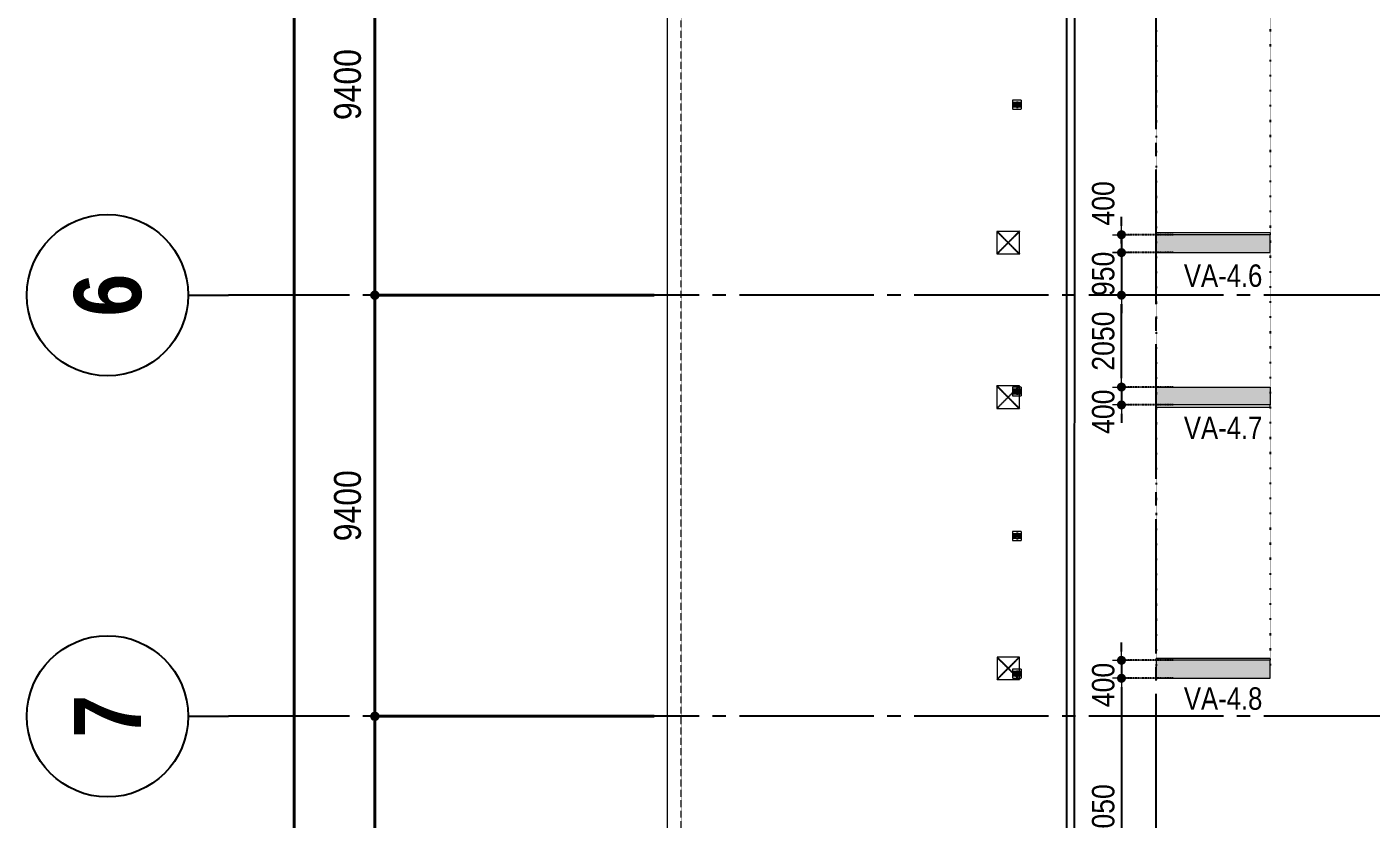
# Model space of a CAD drawing. Header units: millimetres. Extents: x -3973692 to -2843767, y 592734 to 838475.
# Drawn here: x -3573692 to -3543695, y 714437 to 732119 of the extents above; entities that cross this region are included whole.
import ezdxf
from ezdxf.enums import TextEntityAlignment as Align

# ---------------------------------------------------------------- set-up
doc = ezdxf.new("R2010")
doc.units = ezdxf.units.MM
doc.header["$MEASUREMENT"] = 0
doc.header["$PDMODE"] = 3
doc.header["$PDSIZE"] = -20
for name, pattern in [('CHG_XX_Cot_Tang 1$0$CENTER', [20.2, 12.7, -2.5, 2.5, -2.5]), ('CHG_XX_Cot_Tang 1$0$CENTER2', [28.575, 19.05, -3.175, 3.175, -3.175]), ('CHG_XX_Cot_Tang 1$0$HIDDEN', [0.375, 0.25, -0.125]), ('CHG_XX_Cot_Tang 1$0$MB_Luoi truc$0$HTT Hidden 21', [3, 2, -1]), ('CHG_XX_Luoi truc$0$MB_Luoi truc$0$Center101', [13, 10, -1, 1, -1]), ('DIVIDE2', [15.875, 6.35, -3.175, 0, -3.175, 0, -3.175]), ('DOT2', [0.125, 0, -0.125]), ('HIDDEN5', [2.8375, 1.25, -1.5875])]:
    doc.linetypes.add(name, pattern=pattern)
doc.layers.get('0').update_dxf_attribs({"lineweight": 9})
doc.layers.get('Defpoints').update_dxf_attribs({"color": 10, "lineweight": 0})
for name, color, linetype, lineweight in [("'S_General_Dim_1", 1, 'Continuous', 18), ("'S_General_Divide_3 Intermediate", 3, 'DIVIDE2', 40), ("CHG_XX_Cot_Tang 1$0$'S_Steel_Cont_2 Normal", 2, 'Continuous', 25), ("CHG_XX_Cot_Tang 1$0$'S_Steel_Cont_2 Normal_Plate", 150, 'Continuous', 15), ('CHG_XX_Cot_Tang 1$0$Cot thep', 51, 'Continuous', 15), ('CHG_XX_Cot_Tang 1$0$MB_Luoi truc$0$Dim 300', 1, 'Continuous', 5), ('CHG_XX_Cot_Tang 1$0$Net thay Tuong', 3, 'Continuous', 20), ('CHG_XX_Cot_Tang 1$0$NS-Pier', 150, 'Continuous', 9), ('CHG_XX_Cot_Tang 1$0$NS-Pier @ 1', 150, 'Continuous', 9), ('CHG_XX_Cot_Tang 1$0$NS-Pier @ 100', 150, 'Continuous', 9), ('CHG_XX_Cot_Tang 1$0$NS-Pier @ 150 VP1', 150, 'Continuous', 9), ('CHG_XX_Cot_Tang 1$0$NS-Pier @ 150 VP2', 150, 'Continuous', 9), ('CHG_XX_Cot_Tang 1$0$NS-Pier @ 150 VP3', 150, 'Continuous', 9), ('CHG_XX_Cot_Tang 1$0$NS-Pier @ 150 VP4', 150, 'Continuous', 9), ('CHG_XX_Cot_Tang 1$0$NS-Pier @ 150 VP5', 150, 'Continuous', 9), ('CHG_XX_Cot_Tang 1$0$NS-Pier @ 150 VP6', 150, 'Continuous', 9), ('CHG_XX_Cot_Tang 1$0$NS-Pier @ 150 VP7', 150, 'Continuous', 9), ('CHG_XX_Cot_Tang 1$0$NS-Pier @ 150 VP8', 150, 'Continuous', 9), ('CHG_XX_Cot_Tang 1$0$NS-Pier @ 150 VP9', 150, 'Continuous', 9), ('CHG_XX_Cot_Tang 1$0$NS-Pier @ 150 VPModel', 150, 'Continuous', 9), ('CHG_XX_Cot_Tang 1$0$NS-Pier @ 200 VP11', 150, 'Continuous', 9), ('CHG_XX_Cot_Tang 1$0$NS-Pier @ 200 VP12', 150, 'Continuous', 9), ('CHG_XX_Cot_Tang 1$0$NS-Pier @ 200 VP13', 150, 'Continuous', 9), ('CHG_XX_Cot_Tang 1$0$NS-Pier @ 200 VP14', 150, 'Continuous', 9), ('CHG_XX_Cot_Tang 1$0$NS-Pier @ 200 VP15', 150, 'Continuous', 9), ('CHG_XX_Cot_Tang 1$0$NS-Pier @ 200 VP16', 150, 'Continuous', 9), ('CHG_XX_Cot_Tang 1$0$NS-Pier @ 200 VP17', 150, 'Continuous', 9), ('CHG_XX_Cot_Tang 1$0$NS-Pier @ 200 VP18', 150, 'Continuous', 9), ('CHG_XX_Cot_Tang 1$0$NS-Pier @ 200 VP19', 150, 'Continuous', 9), ('CHG_XX_Cot_Tang 1$0$NS-Pier @ 200 VP21', 150, 'Continuous', 9), ('CHG_XX_Cot_Tang 1$0$NS-Pier @ 200 VP22', 150, 'Continuous', 9), ('CHG_XX_Cot_Tang 1$0$NS-Pier @ 200 VP23', 150, 'Continuous', 9), ('CHG_XX_Cot_Tang 1$0$NS-Pier @ 200 VP24', 150, 'Continuous', 9), ('CHG_XX_Cot_Tang 1$0$NS-Pier @ 200 VP25', 150, 'Continuous', 9), ('CHG_XX_Cot_Tang 1$0$NS-Pier @ 200 VP26', 150, 'Continuous', 9), ('CHG_XX_Cot_Tang 1$0$NS-Pier @ 200 VP27', 150, 'Continuous', 9), ('CHG_XX_Cot_Tang 1$0$NS-Pier @ 200 VP28', 150, 'Continuous', 9), ('CHG_XX_Cot_Tang 1$0$NS-Pier @ 200 VP30', 150, 'Continuous', 9), ('CHG_XX_Cot_Tang 1$0$NS-Pier @ 200 VP31', 150, 'Continuous', 9), ('CHG_XX_Cot_Tang 1$0$NS-Pier @ 200 VP32', 150, 'Continuous', 9), ('CHG_XX_Cot_Tang 1$0$NS-Pier @ 200 VP33', 150, 'Continuous', 9), ('CHG_XX_Cot_Tang 1$0$NS-Pier @ 200 VP34', 150, 'Continuous', 9), ('CHG_XX_Cot_Tang 1$0$NS-Pier @ 200 VP35', 150, 'Continuous', 9), ('CHG_XX_Cot_Tang 1$0$NS-Pier @ 200 VP36', 150, 'Continuous', 9), ('CHG_XX_Cot_Tang 1$0$NS-Pier @ 200 VP37', 150, 'Continuous', 9), ('CHG_XX_Cot_Tang 1$0$NS-Pier @ 200 VPModel', 150, 'Continuous', 9), ('CHG_XX_Cot_Tang 1$0$NS-Pier @ 350 VP10', 150, 'Continuous', 9), ('CHG_XX_Cot_Tang 1$0$NS-Pier @ 350 VP20', 150, 'Continuous', 9), ('CHG_XX_Cot_Tang 1$0$NS-Pier @ 350 VP29', 150, 'Continuous', 9), ('CHG_XX_Cot_Tang 1$0$NS-Pier @ 350 VPModel', 150, 'Continuous', 9), ('TEXT', 7, 'Continuous', 15)]:
    doc.layers.add(name, color=color, linetype=linetype, lineweight=lineweight)
for name, color, linetype in [("CHG_XX_Cot_Tang 1$0$'S_Concrete_Center_1", 8, 'CHG_XX_Cot_Tang 1$0$CENTER2'), ("CHG_XX_Cot_Tang 1$0$'S_Steel_ Bold", 8, 'Continuous'), ('CHG_XX_Cot_Tang 1$0$cot 500 dung +850', 1, 'Continuous'), ('CHG_XX_Cot_Tang 1$0$Vach VH3', 3, 'Continuous'), ('CHG_XX_Luoi truc$0$Grid', 34, 'Continuous'), ('CHG_XX_Luoi truc$0$Grid Line', 251, 'CHG_XX_Luoi truc$0$MB_Luoi truc$0$Center101'), ('dim', 1, 'Continuous')]:
    doc.layers.add(name, color=color, linetype=linetype)
doc.styles.add('arial', font='arial.ttf', dxfattribs={"width": 0.85})
doc.styles.add('CHG_XX_Cot_Tang 1$0$MB_Luoi truc$0$Arial_C', font='arial.ttf', dxfattribs={"width": 0.85})
doc.styles.add('CHG_XX_Luoi truc$0$MB_Luoi truc$0$Grid A-F$0$VNI-HelveCB', font='')
doc.styles.add('TTP-HelCon', font='')
doc.styles.get('CHG_XX_Luoi truc$0$MB_Luoi truc$0$Grid A-F$0$VNI-HelveCB').set_extended_font_data('VNI-Helve-Condense', bold=True)
doc.styles.get('TTP-HelCon').set_extended_font_data('VNI-Helve-Condense')
doc.dimstyles.new('200', dxfattribs={"dimscale": 200, "dimtxt": 2.5, "dimasz": 1, "dimexe": 0, "dimexo": 0, "dimgap": 0.75, "dimtad": 1, "dimdec": 0, "dimrnd": 10, "dimzin": 9, "dimdsep": 46, "dimtxsty": 'arial', "dimblk1": 'DIMDOT', "dimblk2": 'DIMDOT', "dimsah": 1, "dimcen": 2, "dimdle": 3, "dimclre": 8, "dimclrt": 2, "dimadec": 0, "dimazin": 0, "dimtfac": 1, "dimtdec": 0, "dimtix": 1, "dimtmove": 2, "dimatfit": 3, "dimldrblk": 'DIMPIJL', "dimfxl": 1, "dimtvp": 1.8, "dimtolj": 1, "dimtzin": 0, "dimarcsym": 0})
doc.dimstyles.new('CHG_XX_Cot_Tang 1$0$MB_Luoi truc$0$Dim 300 (A1-A2)', dxfattribs={"dimscale": 300, "dimtxt": 2, "dimasz": 0.7, "dimexe": 0, "dimexo": 1, "dimgap": 1, "dimtad": 1, "dimdec": 0, "dimzin": 12, "dimdsep": 46, "dimtxsty": 'CHG_XX_Cot_Tang 1$0$MB_Luoi truc$0$Arial_C', "dimblk": 'CHG_XX_Cot_Tang 1$0$MB_Luoi truc$0$_Dot', "dimcen": 1, "dimclrd": 256, "dimclre": 256, "dimclrt": 3, "dimadec": 0, "dimazin": 0, "dimtfac": 1, "dimtdec": 0, "dimtix": 1, "dimtmove": 2, "dimatfit": 3, "dimldrblk": 'CHG_XX_Cot_Tang 1$0$MB_Luoi truc$0$HTT Arrow 30', "dimfxl": 1, "dimtolj": 1, "dimtzin": 0, "dimarcsym": 0})

# ---------------------------------------------------------------- blocks, each defined once
blk = doc.blocks.new('CHG_XX_Cot_Tang 1$0$MB_Luoi truc$0$_Dot')
at = {"color": 0, "linetype": 'ByBlock', "lineweight": -2}
blk.add_line((-0.5, 0), (-1, 0), dxfattribs=at)
at = {"color": 0, "linetype": 'ByBlock', "const_width": 0.5}
blk.add_lwpolyline([(-0.25, 0, 1), (0.25, 0, 1)], format="xyb", close=True, dxfattribs=at)
blk = doc.blocks.new('*D2934')
at = {"layer": 'CHG_XX_Cot_Tang 1$0$MB_Luoi truc$0$Dim 300', "lineweight": -2, "transparency": 16777216}
for p, q in [((-11200, 125550), (-17432, 125550)), ((-17432, 125340), (-17432, 116360)), ((-11200, 116150), (-17432, 116150))]:
    blk.add_line(p, q, dxfattribs=at)
at = {"layer": 'Defpoints', "color": 0, "transparency": 16777216}
for p in [(-10900, 125550), (-17432, 116150), (-10900, 116150)]:
    blk.add_point(p, dxfattribs=at)
at = {"layer": 'CHG_XX_Cot_Tang 1$0$MB_Luoi truc$0$Dim 300', "lineweight": -2, "transparency": 16777216, "xscale": 210, "yscale": 210, "zscale": 210}
for p, rotation in [((-17432, 125550), 90), ((-17432, 116150), 270)]:
    blk.add_blockref('CHG_XX_Cot_Tang 1$0$MB_Luoi truc$0$_Dot', p, dxfattribs=dict(at, rotation=rotation))
at = {"layer": 'CHG_XX_Cot_Tang 1$0$MB_Luoi truc$0$Dim 300', "color": 3, "transparency": 16777216, "insert": (-18039, 120850), "char_height": 600, "attachment_point": 5, "rotation": 90, "style": 'CHG_XX_Cot_Tang 1$0$MB_Luoi truc$0$Arial_C'}
blk.add_mtext('\\A1;9400', dxfattribs=at)
blk = doc.blocks.new('CHG_XX_Cot_Tang 1$0$MB_Luoi truc$0$HTT Arrow 30')
blk.add_hatch(color=256).paths.add_polyline_path([(-2.5, 0.375), (-2.5, -0.375), (0, 0)])
at = {"color": 0, "linetype": 'ByBlock', "lineweight": -2}
for p, q in [((0, 0), (-2.5, 0.375)), ((-2.5, -0.375), (-2.5, 0.375)), ((0, 0), (-2.5, -0.375))]:
    blk.add_line(p, q, dxfattribs=at)
blk = doc.blocks.new('*D2935')
at = {"layer": 'CHG_XX_Cot_Tang 1$0$MB_Luoi truc$0$Dim 300', "lineweight": -2, "transparency": 16777216}
for p, q in [((-11200, 116150), (-17432, 116150)), ((-17432, 115940), (-17432, 106960)), ((-11200, 106750), (-17432, 106750))]:
    blk.add_line(p, q, dxfattribs=at)
at = {"layer": 'Defpoints', "color": 0, "transparency": 16777216}
for p in [(-10900, 116150), (-17432, 106750), (-10900, 106750)]:
    blk.add_point(p, dxfattribs=at)
at = {"layer": 'CHG_XX_Cot_Tang 1$0$MB_Luoi truc$0$Dim 300', "lineweight": -2, "transparency": 16777216, "xscale": 210, "yscale": 210, "zscale": 210}
for p, rotation in [((-17432, 116150), 90), ((-17432, 106750), 270)]:
    blk.add_blockref('CHG_XX_Cot_Tang 1$0$MB_Luoi truc$0$_Dot', p, dxfattribs=dict(at, rotation=rotation))
at = {"layer": 'CHG_XX_Cot_Tang 1$0$MB_Luoi truc$0$Dim 300', "color": 3, "transparency": 16777216, "insert": (-18039, 111450), "char_height": 600, "attachment_point": 5, "rotation": 90, "style": 'CHG_XX_Cot_Tang 1$0$MB_Luoi truc$0$Arial_C'}
blk.add_mtext('\\A1;9400', dxfattribs=at)
blk = doc.blocks.new('*D2936')
at = {"layer": 'CHG_XX_Cot_Tang 1$0$MB_Luoi truc$0$Dim 300', "lineweight": -2, "transparency": 16777216}
for p, q in [((-11200, 106750), (-17432, 106750)), ((-17432, 106540), (-17432, 97860)), ((-11200, 97650), (-17432, 97650))]:
    blk.add_line(p, q, dxfattribs=at)
at = {"layer": 'Defpoints', "color": 0, "transparency": 16777216}
for p in [(-10900, 106750), (-17432, 97650), (-10900, 97650)]:
    blk.add_point(p, dxfattribs=at)
at = {"layer": 'CHG_XX_Cot_Tang 1$0$MB_Luoi truc$0$Dim 300', "lineweight": -2, "transparency": 16777216, "xscale": 210, "yscale": 210, "zscale": 210}
for p, rotation in [((-17432, 106750), 90), ((-17432, 97650), 270)]:
    blk.add_blockref('CHG_XX_Cot_Tang 1$0$MB_Luoi truc$0$_Dot', p, dxfattribs=dict(at, rotation=rotation))
at = {"layer": 'CHG_XX_Cot_Tang 1$0$MB_Luoi truc$0$Dim 300', "color": 3, "transparency": 16777216, "insert": (-18039, 102200), "char_height": 600, "attachment_point": 5, "rotation": 90, "style": 'CHG_XX_Cot_Tang 1$0$MB_Luoi truc$0$Arial_C'}
blk.add_mtext('\\A1;9100', dxfattribs=at)
blk = doc.blocks.new('*D2949')
at = {"layer": 'CHG_XX_Cot_Tang 1$0$MB_Luoi truc$0$Dim 300', "lineweight": -2, "transparency": 16777216}
for p, q in [((-11200, 163400), (-19232, 163400)), ((-19232, -8790), (-19232, 163190)), ((-11200, -9000), (-19232, -9000))]:
    blk.add_line(p, q, dxfattribs=at)
at = {"layer": 'Defpoints', "color": 0, "transparency": 16777216}
for p in [(-19232, 163400), (-10900, 163400), (-10900, -9000)]:
    blk.add_point(p, dxfattribs=at)
at = {"layer": 'CHG_XX_Cot_Tang 1$0$MB_Luoi truc$0$Dim 300', "lineweight": -2, "transparency": 16777216, "xscale": 210, "yscale": 210, "zscale": 210}
for p, rotation in [((-19232, 163400), 90), ((-19232, -9000), 270)]:
    blk.add_blockref('CHG_XX_Cot_Tang 1$0$MB_Luoi truc$0$_Dot', p, dxfattribs=dict(at, rotation=rotation))
at = {"layer": 'CHG_XX_Cot_Tang 1$0$MB_Luoi truc$0$Dim 300', "color": 3, "transparency": 16777216, "insert": (-19839, 77200), "char_height": 600, "attachment_point": 5, "rotation": 90, "style": 'CHG_XX_Cot_Tang 1$0$MB_Luoi truc$0$Arial_C'}
blk.add_mtext('\\A1;172400', dxfattribs=at)
blk = doc.blocks.new('*U3260')
at = {"layer": 'CHG_XX_Cot_Tang 1$0$NS-Pier @ 1'}
h = blk.add_hatch(color=256, dxfattribs=at)
h.dxf.hatch_style = 1
h.paths.add_polyline_path([(400, 0), (0, 0), (0, -2550), (400, -2550)])
at = {"layer": 'CHG_XX_Cot_Tang 1$0$NS-Pier @ 100'}
h = blk.add_hatch(color=256, dxfattribs=at)
h.dxf.hatch_style = 1
h.paths.add_polyline_path([(400, 0), (0, 0), (0, -2550), (400, -2550)])
at = {"layer": 'CHG_XX_Cot_Tang 1$0$NS-Pier @ 150 VP1'}
h = blk.add_hatch(color=256, dxfattribs=at)
h.dxf.hatch_style = 1
h.paths.add_polyline_path([(400, 0), (0, 0), (0, -2550), (400, -2550)])
at = {"layer": 'CHG_XX_Cot_Tang 1$0$NS-Pier @ 150 VP2'}
h = blk.add_hatch(color=256, dxfattribs=at)
h.dxf.hatch_style = 1
h.paths.add_polyline_path([(400, 0), (0, 0), (0, -2550), (400, -2550)])
at = {"layer": 'CHG_XX_Cot_Tang 1$0$NS-Pier @ 150 VP3'}
h = blk.add_hatch(color=256, dxfattribs=at)
h.dxf.hatch_style = 1
h.paths.add_polyline_path([(400, 0), (0, 0), (0, -2550), (400, -2550)])
at = {"layer": 'CHG_XX_Cot_Tang 1$0$NS-Pier @ 150 VP4'}
h = blk.add_hatch(color=256, dxfattribs=at)
h.dxf.hatch_style = 1
h.paths.add_polyline_path([(400, 0), (0, 0), (0, -2550), (400, -2550)])
at = {"layer": 'CHG_XX_Cot_Tang 1$0$NS-Pier @ 150 VP5'}
h = blk.add_hatch(color=256, dxfattribs=at)
h.dxf.hatch_style = 1
h.paths.add_polyline_path([(400, 0), (0, 0), (0, -2550), (400, -2550)])
at = {"layer": 'CHG_XX_Cot_Tang 1$0$NS-Pier @ 150 VP6'}
h = blk.add_hatch(color=256, dxfattribs=at)
h.dxf.hatch_style = 1
h.paths.add_polyline_path([(400, 0), (0, 0), (0, -2550), (400, -2550)])
at = {"layer": 'CHG_XX_Cot_Tang 1$0$NS-Pier @ 150 VP7'}
h = blk.add_hatch(color=256, dxfattribs=at)
h.dxf.hatch_style = 1
h.paths.add_polyline_path([(400, 0), (0, 0), (0, -2550), (400, -2550)])
at = {"layer": 'CHG_XX_Cot_Tang 1$0$NS-Pier @ 150 VP8'}
h = blk.add_hatch(color=256, dxfattribs=at)
h.dxf.hatch_style = 1
h.paths.add_polyline_path([(400, 0), (0, 0), (0, -2550), (400, -2550)])
at = {"layer": 'CHG_XX_Cot_Tang 1$0$NS-Pier @ 150 VP9'}
h = blk.add_hatch(color=256, dxfattribs=at)
h.dxf.hatch_style = 1
h.paths.add_polyline_path([(400, 0), (0, 0), (0, -2550), (400, -2550)])
at = {"layer": 'CHG_XX_Cot_Tang 1$0$NS-Pier @ 150 VPModel'}
h = blk.add_hatch(color=256, dxfattribs=at)
h.dxf.hatch_style = 1
h.paths.add_polyline_path([(400, 0), (0, 0), (0, -2550), (400, -2550)])
at = {"layer": 'CHG_XX_Cot_Tang 1$0$NS-Pier @ 200 VP11'}
h = blk.add_hatch(color=256, dxfattribs=at)
h.dxf.hatch_style = 1
h.paths.add_polyline_path([(400, 0), (0, 0), (0, -2550), (400, -2550)])
at = {"layer": 'CHG_XX_Cot_Tang 1$0$NS-Pier @ 200 VP12'}
h = blk.add_hatch(color=256, dxfattribs=at)
h.dxf.hatch_style = 1
h.paths.add_polyline_path([(400, 0), (0, 0), (0, -2550), (400, -2550)])
at = {"layer": 'CHG_XX_Cot_Tang 1$0$NS-Pier @ 200 VP13'}
h = blk.add_hatch(color=256, dxfattribs=at)
h.dxf.hatch_style = 1
h.paths.add_polyline_path([(400, 0), (0, 0), (0, -2550), (400, -2550)])
at = {"layer": 'CHG_XX_Cot_Tang 1$0$NS-Pier @ 200 VP14'}
h = blk.add_hatch(color=256, dxfattribs=at)
h.dxf.hatch_style = 1
h.paths.add_polyline_path([(400, 0), (0, 0), (0, -2550), (400, -2550)])
at = {"layer": 'CHG_XX_Cot_Tang 1$0$NS-Pier @ 200 VP15'}
h = blk.add_hatch(color=256, dxfattribs=at)
h.dxf.hatch_style = 1
h.paths.add_polyline_path([(400, 0), (0, 0), (0, -2550), (400, -2550)])
at = {"layer": 'CHG_XX_Cot_Tang 1$0$NS-Pier @ 200 VP16'}
h = blk.add_hatch(color=256, dxfattribs=at)
h.dxf.hatch_style = 1
h.paths.add_polyline_path([(400, 0), (0, 0), (0, -2550), (400, -2550)])
at = {"layer": 'CHG_XX_Cot_Tang 1$0$NS-Pier @ 200 VP17'}
h = blk.add_hatch(color=256, dxfattribs=at)
h.dxf.hatch_style = 1
h.paths.add_polyline_path([(400, 0), (0, 0), (0, -2550), (400, -2550)])
at = {"layer": 'CHG_XX_Cot_Tang 1$0$NS-Pier @ 200 VP18'}
h = blk.add_hatch(color=256, dxfattribs=at)
h.dxf.hatch_style = 1
h.paths.add_polyline_path([(400, 0), (0, 0), (0, -2550), (400, -2550)])
at = {"layer": 'CHG_XX_Cot_Tang 1$0$NS-Pier @ 200 VP19'}
h = blk.add_hatch(color=256, dxfattribs=at)
h.dxf.hatch_style = 1
h.paths.add_polyline_path([(400, 0), (0, 0), (0, -2550), (400, -2550)])
at = {"layer": 'CHG_XX_Cot_Tang 1$0$NS-Pier @ 200 VP21'}
h = blk.add_hatch(color=256, dxfattribs=at)
h.dxf.hatch_style = 1
h.paths.add_polyline_path([(400, 0), (0, 0), (0, -2550), (400, -2550)])
at = {"layer": 'CHG_XX_Cot_Tang 1$0$NS-Pier @ 200 VP22'}
h = blk.add_hatch(color=256, dxfattribs=at)
h.dxf.hatch_style = 1
h.paths.add_polyline_path([(400, 0), (0, 0), (0, -2550), (400, -2550)])
at = {"layer": 'CHG_XX_Cot_Tang 1$0$NS-Pier @ 200 VP23'}
h = blk.add_hatch(color=256, dxfattribs=at)
h.dxf.hatch_style = 1
h.paths.add_polyline_path([(400, 0), (0, 0), (0, -2550), (400, -2550)])
at = {"layer": 'CHG_XX_Cot_Tang 1$0$NS-Pier @ 200 VP24'}
h = blk.add_hatch(color=256, dxfattribs=at)
h.dxf.hatch_style = 1
h.paths.add_polyline_path([(400, 0), (0, 0), (0, -2550), (400, -2550)])
at = {"layer": 'CHG_XX_Cot_Tang 1$0$NS-Pier @ 200 VP25'}
h = blk.add_hatch(color=256, dxfattribs=at)
h.dxf.hatch_style = 1
h.paths.add_polyline_path([(400, 0), (0, 0), (0, -2550), (400, -2550)])
at = {"layer": 'CHG_XX_Cot_Tang 1$0$NS-Pier @ 200 VP26'}
h = blk.add_hatch(color=256, dxfattribs=at)
h.dxf.hatch_style = 1
h.paths.add_polyline_path([(400, 0), (0, 0), (0, -2550), (400, -2550)])
at = {"layer": 'CHG_XX_Cot_Tang 1$0$NS-Pier @ 200 VP27'}
h = blk.add_hatch(color=256, dxfattribs=at)
h.dxf.hatch_style = 1
h.paths.add_polyline_path([(400, 0), (0, 0), (0, -2550), (400, -2550)])
at = {"layer": 'CHG_XX_Cot_Tang 1$0$NS-Pier @ 200 VP28'}
h = blk.add_hatch(color=256, dxfattribs=at)
h.dxf.hatch_style = 1
h.paths.add_polyline_path([(400, 0), (0, 0), (0, -2550), (400, -2550)])
at = {"layer": 'CHG_XX_Cot_Tang 1$0$NS-Pier @ 200 VP30'}
h = blk.add_hatch(color=256, dxfattribs=at)
h.dxf.hatch_style = 1
h.paths.add_polyline_path([(400, 0), (0, 0), (0, -2550), (400, -2550)])
at = {"layer": 'CHG_XX_Cot_Tang 1$0$NS-Pier @ 200 VP31'}
h = blk.add_hatch(color=256, dxfattribs=at)
h.dxf.hatch_style = 1
h.paths.add_polyline_path([(400, 0), (0, 0), (0, -2550), (400, -2550)])
at = {"layer": 'CHG_XX_Cot_Tang 1$0$NS-Pier @ 200 VP32'}
h = blk.add_hatch(color=256, dxfattribs=at)
h.dxf.hatch_style = 1
h.paths.add_polyline_path([(400, 0), (0, 0), (0, -2550), (400, -2550)])
at = {"layer": 'CHG_XX_Cot_Tang 1$0$NS-Pier @ 200 VP33'}
h = blk.add_hatch(color=256, dxfattribs=at)
h.dxf.hatch_style = 1
h.paths.add_polyline_path([(400, 0), (0, 0), (0, -2550), (400, -2550)])
at = {"layer": 'CHG_XX_Cot_Tang 1$0$NS-Pier @ 200 VP34'}
h = blk.add_hatch(color=256, dxfattribs=at)
h.dxf.hatch_style = 1
h.paths.add_polyline_path([(400, 0), (0, 0), (0, -2550), (400, -2550)])
at = {"layer": 'CHG_XX_Cot_Tang 1$0$NS-Pier @ 200 VP35'}
h = blk.add_hatch(color=256, dxfattribs=at)
h.dxf.hatch_style = 1
h.paths.add_polyline_path([(400, 0), (0, 0), (0, -2550), (400, -2550)])
at = {"layer": 'CHG_XX_Cot_Tang 1$0$NS-Pier @ 200 VP36'}
h = blk.add_hatch(color=256, dxfattribs=at)
h.dxf.hatch_style = 1
h.paths.add_polyline_path([(400, 0), (0, 0), (0, -2550), (400, -2550)])
at = {"layer": 'CHG_XX_Cot_Tang 1$0$NS-Pier @ 200 VP37'}
h = blk.add_hatch(color=256, dxfattribs=at)
h.dxf.hatch_style = 1
h.paths.add_polyline_path([(400, 0), (0, 0), (0, -2550), (400, -2550)])
at = {"layer": 'CHG_XX_Cot_Tang 1$0$NS-Pier @ 200 VPModel'}
h = blk.add_hatch(color=256, dxfattribs=at)
h.dxf.hatch_style = 1
h.paths.add_polyline_path([(400, 0), (0, 0), (0, -2550), (400, -2550)])
at = {"layer": 'CHG_XX_Cot_Tang 1$0$NS-Pier @ 350 VP10'}
h = blk.add_hatch(color=256, dxfattribs=at)
h.dxf.hatch_style = 1
h.paths.add_polyline_path([(400, 0), (0, 0), (0, -2550), (400, -2550)])
at = {"layer": 'CHG_XX_Cot_Tang 1$0$NS-Pier @ 350 VP20'}
h = blk.add_hatch(color=256, dxfattribs=at)
h.dxf.hatch_style = 1
h.paths.add_polyline_path([(400, 0), (0, 0), (0, -2550), (400, -2550)])
at = {"layer": 'CHG_XX_Cot_Tang 1$0$NS-Pier @ 350 VP29'}
h = blk.add_hatch(color=256, dxfattribs=at)
h.dxf.hatch_style = 1
h.paths.add_polyline_path([(400, 0), (0, 0), (0, -2550), (400, -2550)])
at = {"layer": 'CHG_XX_Cot_Tang 1$0$NS-Pier @ 350 VPModel'}
h = blk.add_hatch(color=256, dxfattribs=at)
h.dxf.hatch_style = 1
h.paths.add_polyline_path([(400, 0), (0, 0), (0, -2550), (400, -2550)])
blk = doc.blocks.new('CHG_XX_Cot_Tang 1$0$Block A_C450x2250')
at = {"layer": 'CHG_XX_Cot_Tang 1$0$NS-Pier', "color": 9, "linetype": 'CHG_XX_Cot_Tang 1$0$MB_Luoi truc$0$HTT Hidden 21'}
blk.add_lwpolyline([(0, 0), (-50, 0), (-50, -2550), (0, -2550)], dxfattribs=at)
at = {"layer": 'CHG_XX_Cot_Tang 1$0$NS-Pier'}
blk.add_lwpolyline([(400, -2550), (0, -2550), (0, 0), (400, 0)], close=True, dxfattribs=at)
blk.add_blockref('*U3260', (0, 0), dxfattribs=at)
blk = doc.blocks.new('CHG_XX_Cot_Tang 1$0$500x500')
at = {"color": 1, "linetype": 'CHG_XX_Cot_Tang 1$0$MB_Luoi truc$0$HTT Hidden 21'}
for p, q in [((250, 250), (-250, -250)), ((-250, 250), (250, -250))]:
    blk.add_line(p, q, dxfattribs=at)
at = {"layer": 'CHG_XX_Cot_Tang 1$0$NS-Pier', "color": 1}
blk.add_lwpolyline([(250, -250), (250, 250), (-250, 250), (-250, -250)], close=True, dxfattribs=at)
blk = doc.blocks.new('*U2973')
at = {"layer": "CHG_XX_Cot_Tang 1$0$'S_Steel_ Bold", "linetype": 'CHG_XX_Cot_Tang 1$0$CENTER', "ltscale": 0.05}
for p, q in [((-13, 0), (13, 0)), ((0, 13), (0, -13))]:
    blk.add_line(p, q, dxfattribs=at)
at = {"layer": "CHG_XX_Cot_Tang 1$0$'S_Steel_ Bold", "color": 1}
blk.add_circle((0, 0), 7, dxfattribs=at)
blk = doc.blocks.new('CHG_XX_Cot_Tang 1$0$A$C42BB3C5E')
at = {"color": 8, "linetype": 'CHG_XX_Cot_Tang 1$0$MB_Luoi truc$0$HTT Hidden 21'}
blk.add_lwpolyline([(-75, -113), (125, -113), (125, 87), (-75, 87)], close=True, dxfattribs=at)
at = {"layer": "CHG_XX_Cot_Tang 1$0$'S_Concrete_Center_1"}
for p, q in [((25, 63), (25, -88)), ((125, -13), (-83, -13))]:
    blk.add_line(p, q, dxfattribs=at)
at = {"layer": "CHG_XX_Cot_Tang 1$0$'S_Steel_Cont_2 Normal"}
blk.add_lwpolyline([(-37, -15, 0.414214), (-43, -21), (-43, -50), (-50, -50), (-50, 25), (-43, 25), (-43, -4, 0.414214), (-37, -10), (87, -10, 0.414214), (93, -4), (93, 25), (100, 25), (100, -50), (93, -50), (93, -21, 0.414214), (87, -15)], format="xyb", close=True, dxfattribs=at)
at = {"layer": "CHG_XX_Cot_Tang 1$0$'S_Steel_Cont_2 Normal_Plate"}
blk.add_lwpolyline([(115, 45), (115, -70), (-65, -70), (-65, 45)], close=True, dxfattribs=at)
at = {"layer": "CHG_XX_Cot_Tang 1$0$'S_Steel_ Bold"}
for p in [(-10, 20), (60, 20)]:
    blk.add_blockref('*U2973', p, dxfattribs=at)
at = {"layer": "CHG_XX_Cot_Tang 1$0$'S_Steel_ Bold", "xscale": -1, "rotation": 180}
for p in [(-10, -45), (60, -45)]:
    blk.add_blockref('*U2973', p, dxfattribs=at)
blk = doc.blocks.new('CHG_XX_Cot_Tang 1$0$net pergola')
at = {"layer": 'CHG_XX_Cot_Tang 1$0$Net thay Tuong'}
for p in [(-37543, 68913), (-37543, 62513), (-37543, 59288), (-37543, 56213)]:
    blk.add_blockref('CHG_XX_Cot_Tang 1$0$A$C42BB3C5E', p, dxfattribs=at)
blk = doc.blocks.new('*U2842')
at = {"layer": 'CHG_XX_Luoi truc$0$Grid Line'}
blk.add_line((0, 0), (0, 608), dxfattribs=at)
at = {"layer": 'CHG_XX_Luoi truc$0$Grid', "lineweight": -2, "style": 'CHG_XX_Luoi truc$0$MB_Luoi truc$0$Grid A-F$0$VNI-HelveCB'}
for tag, p in [('GRIDSUB', (0, 617)), ('GRID', (0, -9))]:
    blk.add_attdef(tag, text='', height=5, dxfattribs=at).set_placement(p, align=Align.MIDDLE)
blk = doc.blocks.new('*U2843')
at = {"layer": 'CHG_XX_Luoi truc$0$Grid', "lineweight": -2}
blk.add_line((0, 441), (0, 438), dxfattribs=at)
blk.add_circle((0, 447), 6, dxfattribs=at)
at = {"layer": 'CHG_XX_Luoi truc$0$Grid Line'}
blk.add_line((0, 0), (0, 438), dxfattribs=at)
at = {"layer": 'CHG_XX_Luoi truc$0$Grid', "lineweight": -2, "style": 'CHG_XX_Luoi truc$0$MB_Luoi truc$0$Grid A-F$0$VNI-HelveCB'}
for tag, p in [('GRIDSUB', (0, 447)), ('GRID', (0, -9))]:
    blk.add_attdef(tag, text='', height=5, dxfattribs=at).set_placement(p, align=Align.MIDDLE)
blk = doc.blocks.new('CHG_XX_Luoi truc')
at = {"layer": 'CHG_XX_Luoi truc$0$Grid', "xscale": 300, "yscale": 300, "zscale": 300}
blk.add_blockref('*U2842', (0, -12747), dxfattribs=at)
at = {"layer": 'CHG_XX_Luoi truc$0$Grid'}
ref = blk.add_blockref('*U2843', (110703, 116150), dxfattribs=dict(at, xscale=300.0000000000013, yscale=300.0000000000013, zscale=300.0000000000013, rotation=90))
ref.add_attrib('GRIDSUB', '6', dxfattribs={"lineweight": -2, "height": 1500, "rotation": 90, "style": 'CHG_XX_Luoi truc$0$MB_Luoi truc$0$Grid A-F$0$VNI-HelveCB'}).set_placement((-23397, 116150), align=Align.MIDDLE)
ref = blk.add_blockref('*U2843', (110703, 106750), dxfattribs=dict(at, xscale=300.0000000000013, yscale=300.0000000000013, zscale=300.0000000000013, rotation=90))
ref.add_attrib('GRIDSUB', '7', dxfattribs={"lineweight": -2, "height": 1500, "rotation": 90, "style": 'CHG_XX_Luoi truc$0$MB_Luoi truc$0$Grid A-F$0$VNI-HelveCB'}).set_placement((-23397, 106750), align=Align.MIDDLE)
blk = doc.blocks.new('DIMDOT')
for p, q in [((1, 0), (-1, 0)), ((0, -1), (0, 1))]:
    blk.add_line(p, q)
at = {"const_width": 0.5}
blk.add_lwpolyline([(-0.25, 0, 1), (0.25, 0, 1)], format="xyb", close=True, dxfattribs=at)
blk = doc.blocks.new('*D48')
at = {"layer": "'S_General_Dim_1", "color": 0, "lineweight": -2, "transparency": 16777216}
for p, q in [((-3549266, 727681), (-3549266, 727881)), ((-3549266, 727481), (-3549266, 727081)), ((-3549266, 726881), (-3549266, 726681))]:
    blk.add_line(p, q, dxfattribs=at)
at = {"layer": "'S_General_Dim_1", "color": 8, "linetype": 'HIDDEN5', "lineweight": -2, "transparency": 16777216}
for p, q in [((-3548099, 727481), (-3549266, 727481)), ((-3548099, 727081), (-3549266, 727081))]:
    blk.add_line(p, q, dxfattribs=at)
at = {"layer": 'Defpoints', "color": 0, "transparency": 16777216}
for p in [(-3548099, 727481), (-3549266, 727081), (-3548099, 727081)]:
    blk.add_point(p, dxfattribs=at)
at = {"layer": "'S_General_Dim_1", "color": 0, "lineweight": -2, "transparency": 16777216, "xscale": 200, "yscale": 200, "zscale": 200}
for p, rotation in [((-3549266, 727481), 270), ((-3549266, 727081), 90)]:
    blk.add_blockref('DIMDOT', p, dxfattribs=dict(at, rotation=rotation))
at = {"layer": "'S_General_Dim_1", "color": 2, "transparency": 16777216, "insert": (-3549671, 728180), "char_height": 500, "attachment_point": 5, "rotation": 90, "style": 'arial'}
blk.add_mtext('\\A1;400', dxfattribs=at)
blk = doc.blocks.new('DIMPIJL')
at = {"linetype": 'ByBlock'}
blk.add_solid([(-2.5, 0.42), (-2.5, -0.42), (0, 0)], dxfattribs=at)
blk = doc.blocks.new('*D49')
at = {"layer": "'S_General_Dim_1", "color": 0, "lineweight": -2, "transparency": 16777216}
for p, q in [((-3549266, 724281), (-3549266, 724481)), ((-3549266, 724081), (-3549266, 723681)), ((-3549266, 723481), (-3549266, 723281))]:
    blk.add_line(p, q, dxfattribs=at)
at = {"layer": "'S_General_Dim_1", "color": 8, "linetype": 'HIDDEN5', "lineweight": -2, "transparency": 16777216}
for p, q in [((-3548099, 724081), (-3549266, 724081)), ((-3548099, 723681), (-3549266, 723681))]:
    blk.add_line(p, q, dxfattribs=at)
at = {"layer": 'Defpoints', "color": 0, "transparency": 16777216}
for p in [(-3548099, 724081), (-3549266, 723681), (-3548099, 723681)]:
    blk.add_point(p, dxfattribs=at)
at = {"layer": "'S_General_Dim_1", "color": 0, "lineweight": -2, "transparency": 16777216, "xscale": 200, "yscale": 200, "zscale": 200}
for p, rotation in [((-3549266, 724081), 270), ((-3549266, 723681), 90)]:
    blk.add_blockref('DIMDOT', p, dxfattribs=dict(at, rotation=rotation))
at = {"layer": "'S_General_Dim_1", "color": 2, "transparency": 16777216, "insert": (-3549671, 723530), "char_height": 500, "attachment_point": 5, "rotation": 90, "style": 'arial'}
blk.add_mtext('\\A1;400', dxfattribs=at)
blk = doc.blocks.new('*D50')
at = {"layer": "'S_General_Dim_1", "color": 0, "lineweight": -2, "transparency": 16777216}
for p, q in [((-3549266, 718181), (-3549266, 718381)), ((-3549266, 717981), (-3549266, 717581)), ((-3549266, 717381), (-3549266, 717181))]:
    blk.add_line(p, q, dxfattribs=at)
at = {"layer": "'S_General_Dim_1", "color": 8, "linetype": 'HIDDEN5', "lineweight": -2, "transparency": 16777216}
for p, q in [((-3548099, 717981), (-3549266, 717981)), ((-3548099, 717581), (-3549266, 717581))]:
    blk.add_line(p, q, dxfattribs=at)
at = {"layer": 'Defpoints', "color": 0, "transparency": 16777216}
for p in [(-3548099, 717981), (-3549266, 717581), (-3548099, 717581)]:
    blk.add_point(p, dxfattribs=at)
at = {"layer": "'S_General_Dim_1", "color": 0, "lineweight": -2, "transparency": 16777216, "xscale": 200, "yscale": 200, "zscale": 200}
for p, rotation in [((-3549266, 717981), 270), ((-3549266, 717581), 90)]:
    blk.add_blockref('DIMDOT', p, dxfattribs=dict(at, rotation=rotation))
at = {"layer": "'S_General_Dim_1", "color": 2, "transparency": 16777216, "insert": (-3549671, 717430), "char_height": 500, "attachment_point": 5, "rotation": 90, "style": 'arial'}
blk.add_mtext('\\A1;400', dxfattribs=at)
blk = doc.blocks.new('*D51')
at = {"layer": "'S_General_Dim_1", "color": 8, "linetype": 'HIDDEN5', "lineweight": -2, "transparency": 16777216}
for p, q in [((-3548099, 717581), (-3549266, 717581)), ((-3547049, 711531), (-3549266, 711531))]:
    blk.add_line(p, q, dxfattribs=at)
at = {"layer": "'S_General_Dim_1", "color": 0, "lineweight": -2, "transparency": 16777216}
blk.add_line((-3549266, 717381), (-3549266, 711731), dxfattribs=at)
at = {"layer": 'Defpoints', "color": 0, "transparency": 16777216}
for p in [(-3548099, 717581), (-3549266, 711531), (-3547049, 711531)]:
    blk.add_point(p, dxfattribs=at)
at = {"layer": "'S_General_Dim_1", "color": 0, "lineweight": -2, "transparency": 16777216, "xscale": 200, "yscale": 200, "zscale": 200}
for p, rotation in [((-3549266, 717581), 90), ((-3549266, 711531), 270)]:
    blk.add_blockref('DIMDOT', p, dxfattribs=dict(at, rotation=rotation))
at = {"layer": "'S_General_Dim_1", "color": 2, "transparency": 16777216, "insert": (-3549671, 714556), "char_height": 500, "attachment_point": 5, "rotation": 90, "style": 'arial'}
blk.add_mtext('\\A1;6050', dxfattribs=at)
blk = doc.blocks.new('*D64')
at = {"layer": "'S_General_Dim_1", "color": 0, "lineweight": -2, "transparency": 16777216}
for p, q in [((-3549266, 727281), (-3549266, 727481)), ((-3549266, 727081), (-3549266, 726131)), ((-3549266, 725931), (-3549266, 725731))]:
    blk.add_line(p, q, dxfattribs=at)
at = {"layer": "'S_General_Dim_1", "color": 8, "linetype": 'HIDDEN5', "lineweight": -2, "transparency": 16777216}
for p, q in [((-3548099, 727081), (-3549266, 727081)), ((-3548099, 726131), (-3549266, 726131))]:
    blk.add_line(p, q, dxfattribs=at)
at = {"layer": 'Defpoints', "color": 0, "transparency": 16777216}
for p in [(-3548099, 727081), (-3549266, 726131), (-3548099, 726131)]:
    blk.add_point(p, dxfattribs=at)
at = {"layer": "'S_General_Dim_1", "color": 0, "lineweight": -2, "transparency": 16777216, "xscale": 200, "yscale": 200, "zscale": 200}
for p, rotation in [((-3549266, 727081), 270), ((-3549266, 726131), 90)]:
    blk.add_blockref('DIMDOT', p, dxfattribs=dict(at, rotation=rotation))
at = {"layer": "'S_General_Dim_1", "color": 2, "transparency": 16777216, "insert": (-3549671, 726606), "char_height": 500, "attachment_point": 5, "rotation": 90, "style": 'arial'}
blk.add_mtext('\\A1;950', dxfattribs=at)
blk = doc.blocks.new('*D65')
at = {"layer": "'S_General_Dim_1", "color": 8, "linetype": 'HIDDEN5', "lineweight": -2, "transparency": 16777216}
for p, q in [((-3548099, 726131), (-3549266, 726131)), ((-3548099, 724081), (-3549266, 724081))]:
    blk.add_line(p, q, dxfattribs=at)
at = {"layer": "'S_General_Dim_1", "color": 0, "lineweight": -2, "transparency": 16777216}
blk.add_line((-3549266, 724281), (-3549266, 725931), dxfattribs=at)
at = {"layer": 'Defpoints', "color": 0, "transparency": 16777216}
for p in [(-3549266, 726131), (-3548099, 726131), (-3548099, 724081)]:
    blk.add_point(p, dxfattribs=at)
at = {"layer": "'S_General_Dim_1", "color": 0, "lineweight": -2, "transparency": 16777216, "xscale": 200, "yscale": 200, "zscale": 200}
for p, rotation in [((-3549266, 726131), 90), ((-3549266, 724081), 270)]:
    blk.add_blockref('DIMDOT', p, dxfattribs=dict(at, rotation=rotation))
at = {"layer": "'S_General_Dim_1", "color": 2, "transparency": 16777216, "insert": (-3549671, 725106), "char_height": 500, "attachment_point": 5, "rotation": 90, "style": 'arial'}
blk.add_mtext('\\A1;2050', dxfattribs=at)
blk = doc.blocks.new('a')
at = {"layer": 'TEXT', "color": 3, "style": 'TTP-HelCon'}
for s, p in [('VA-4.6', (622, -35914)), ('VA-4.7', (622, -39311)), ('VA-4.8', (622, -45353))]:
    blk.add_text(s, height=500, dxfattribs=at).set_placement(p)
blk = doc.blocks.new('CHG_XX_Cot_Tang 1')
at = {"layer": 'CHG_XX_Cot_Tang 1$0$NS-Pier', "linetype": 'Continuous', "ltscale": 5}
blk.add_lwpolyline([(-300, 85450), (-10900, 85450), (-10900, 163400), (99639.2, 163400), (106050, 158254.3), (106050, -6022), (103575.5, -9000), (32350, -9000), (32350, 84050), (-300, 84050)], close=True, dxfattribs=at)
at = {"layer": 'CHG_XX_Cot_Tang 1$0$NS-Pier', "linetype": 'CHG_XX_Cot_Tang 1$0$HIDDEN', "ltscale": 5}
blk.add_lwpolyline([(32650, 84350), (0, 84350), (0, 85750), (-10600, 85750), (-10600, 163100), (99533.7, 163100), (105750, 158110.4), (105750, -5913.6), (103434.7, -8700), (32650, -8700), (32650, 84350), (32650, -8700), (103404.7, -8700)], dxfattribs=at)
at = {"layer": 'CHG_XX_Cot_Tang 1$0$Vach VH3'}
for p, q in [((-2000.3, 150650), (-2000.3, 84050)), ((-1800.3, 150450), (-1838.1, 84250))]:
    blk.add_line(p, q, dxfattribs=at)
at = {"layer": 'CHG_XX_Cot_Tang 1$0$cot 500 dung +850'}
for p in [(-3300, 117322.9), (-3300, 113872.9), (-3298.5, 107822.9)]:
    blk.add_blockref('CHG_XX_Cot_Tang 1$0$500x500', p, dxfattribs=at)
at = {"layer": 'CHG_XX_Cot_Tang 1$0$Cot thep'}
blk.add_blockref('CHG_XX_Cot_Tang 1$0$net pergola', (34418.2, 51500), dxfattribs=at)
at = {"layer": 'CHG_XX_Cot_Tang 1$0$NS-Pier'}
blk.add_blockref('CHG_XX_Luoi truc', (0, 0), dxfattribs=at)
at = {"layer": 'CHG_XX_Cot_Tang 1$0$NS-Pier', "xscale": -1, "rotation": 90}
for p in [(0, 117500), (0, 108000)]:
    blk.add_blockref('CHG_XX_Cot_Tang 1$0$Block A_C450x2250', p, dxfattribs=at)
at = {"layer": 'CHG_XX_Cot_Tang 1$0$NS-Pier', "rotation": 90.00000000000001}
blk.add_blockref('CHG_XX_Cot_Tang 1$0$Block A_C450x2250', (0, 113700), dxfattribs=at)
at = {"layer": 'CHG_XX_Cot_Tang 1$0$MB_Luoi truc$0$Dim 300'}
for base, p1, p2, picture, middle in [((-19232.2, 163400), (-10900, -9000), (-10900, 163400), '*D2949', (-19838.5, 77200)), ((-17432.2, 116150), (-10900, 125550), (-10900, 116150), '*D2934', (-18038.5, 120850)), ((-17432.2, 106750), (-10900, 116150), (-10900, 106750), '*D2935', (-18038.5, 111450)), ((-17432.2, 97650), (-10900, 106750), (-10900, 97650), '*D2936', (-18038.5, 102200))]:
    dim = blk.add_linear_dim(base=base, p1=p1, p2=p2, angle=90, dimstyle='CHG_XX_Cot_Tang 1$0$MB_Luoi truc$0$Dim 300 (A1-A2)', dxfattribs=at)
    dim.commit()
    dim.dimension.update_dxf_attribs({"geometry": picture, "text_midpoint": middle})

msp = doc.modelspace()

# ---------------------------------------------------------------- linework, layer by layer
at = {"layer": 'dim', "linetype": 'DOT2', "ltscale": 10}
for p, q in [((-3548495.2, 755381), (-3548495.2, 717556)), ((-3545945.2, 755406), (-3545945.2, 717581))]:
    msp.add_line(p, q, dxfattribs=at)

# ---------------------------------------------------------------- block references
at = {"layer": "'S_General_Divide_3 Intermediate"}
msp.add_blockref('CHG_XX_Cot_Tang 1', (-3548495.2, 609981), dxfattribs=at)
at = {"layer": 'TEXT'}
msp.add_blockref('a', (-3548495.2, 762231), dxfattribs=at)

# ---------------------------------------------------------------- dimensions: what is measured, and where the dimension line sits
at = {"layer": "'S_General_Dim_1"}
for base, p1, p2, picture, middle in [((-3549266.2, 727081), (-3548099.3, 727481), (-3548099.3, 727081), '*D48', (-3549671.5, 728179.6)), ((-3549266.2, 723681), (-3548099.3, 724081), (-3548099.3, 723681), '*D49', (-3549671.5, 723529.8)), ((-3549266.2, 717581), (-3548099.3, 717981), (-3548099.3, 717581), '*D50', (-3549671.5, 717429.9))]:
    dim = msp.add_linear_dim(base=base, p1=p1, p2=p2, angle=90, dimstyle='200', dxfattribs=at)
    dim.commit()
    dim.dimension.update_dxf_attribs({"geometry": picture, "text_midpoint": middle, "dimtype": 160})
for base, p1, p2, picture, middle in [((-3549266.2, 726131), (-3548099.3, 727081), (-3548099.3, 726131), '*D64', (-3549671.5, 726606)), ((-3549266.2, 726131), (-3548099.3, 724081), (-3548099.3, 726131), '*D65', (-3549671.5, 725106)), ((-3549266.2, 711531), (-3548099.3, 717581), (-3547049.3, 711531), '*D51', (-3549671.5, 714556))]:
    dim = msp.add_linear_dim(base=base, p1=p1, p2=p2, angle=90, dimstyle='200', dxfattribs=at)
    dim.commit()
    dim.dimension.update_dxf_attribs({"geometry": picture, "text_midpoint": middle})

doc.saveas('drawing.dxf')
